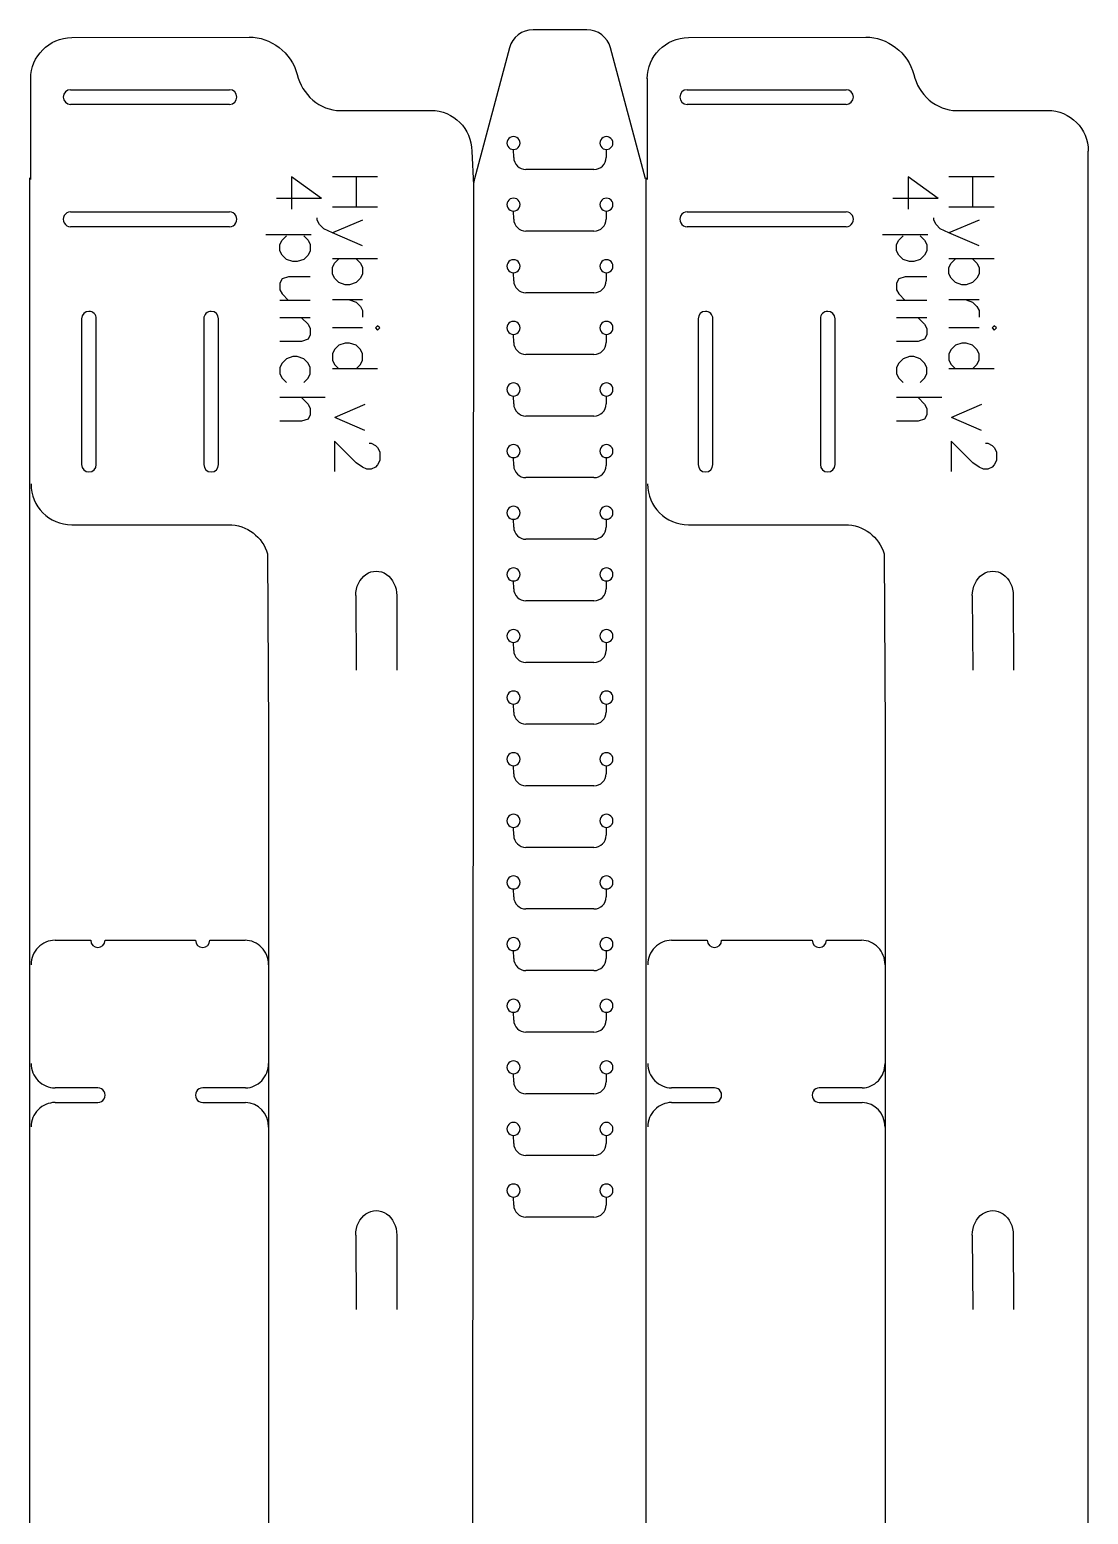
# Model space of a CAD drawing. Extents: x 9 to 642, y 361 to 1089.
# Drawn here: x 511.7 to 641.6, y 907.3 to 1089.4 of the extents above; entities that cross this region are included whole.
import ezdxf

# ---------------------------------------------------------------- set-up
doc = ezdxf.new("R2010")
doc.units = 0
doc.layers.add('Layer_1', color=7, linetype='CONTINUOUS')

msp = doc.modelspace()

# ---------------------------------------------------------------- linework, layer by layer
at = {"layer": 'Layer_1', "color": 7}
for p, q in [((580.031675, 1089.389811), (573.435639, 1089.389811)), ((516.84256, 1088.442497), (538.599274, 1088.486498)), ((570.537843, 1087.166253), (566.235876, 1071.111045)), ((587.231411, 1071.111045), (582.929444, 1087.166253)), ((592.499662, 1088.442497), (614.256376, 1088.486498)), ((511.777959, 1083.41298), (511.777959, 1071.024976)), ((587.43506, 1083.41298), (587.43506, 1071.024976)), ((549.771861, 1079.482224), (560.961328, 1079.479578)), ((625.428963, 1079.482224), (636.61843, 1079.479578)), ((565.91028, 1074.486203), (566.133615, 1070.334599)), ((641.567937, 1065.978737), (641.567937, 1074.485435)), ((511.669771, 731.620413), (511.67665, 1071.235611)), ((587.326846, 731.620413), (587.333725, 1071.235611)), ((566.133615, 1070.334599), (565.869323, 751.059959)), ((641.567937, 878.030644), (641.567937, 1065.978737)), ((516.834464, 1028.676509), (536.068005, 1028.676509)), ((592.491565, 1028.676509), (611.725107, 1028.676509)), ((540.85527, 1025.162816), (540.966501, 1003.283468)), ((616.512372, 1025.162816), (616.623603, 1003.283468)), ((540.966501, 1003.283468), (540.966501, 753.097225)), ((616.623603, 1003.283468), (616.623603, 753.097225)), ((514.777487, 977.722336), (519.16121, 977.722336)), ((520.914683, 977.722336), (532.020119, 977.722336)), ((533.772639, 977.723289), (538.090745, 977.723289)), ((590.434589, 977.722336), (594.818311, 977.722336)), ((596.571784, 977.722336), (607.67722, 977.722336)), ((609.429741, 977.723289), (613.747846, 977.723289)), ((520.03796, 959.619624), (514.777487, 959.619624)), ((538.157314, 959.619624), (532.896842, 959.619624)), ((595.695061, 959.619624), (590.434589, 959.619624)), ((613.814416, 959.619624), (608.553943, 959.619624)), ((514.777487, 957.819346), (520.03796, 957.819346)), ((532.896842, 957.819346), (538.157314, 957.819346)), ((590.434589, 957.819346), (595.695061, 957.819346)), ((608.553943, 957.819346), (613.814416, 957.819346))]:
    msp.add_line(p, q, dxfattribs=at)
at = {"layer": 'Layer_1', "color": 1}
for p, q in [((516.688546, 1082.033151), (536.18855, 1082.033151)), ((592.345648, 1082.033151), (611.845651, 1082.033151)), ((536.18855, 1080.233138), (516.688546, 1080.233138)), ((611.845651, 1080.233138), (592.345648, 1080.233138)), ((571.033645, 1074.6898), (571.033645, 1074.6898)), ((571.061718, 1073.717509), (571.046372, 1074.689905)), ((582.420968, 1074.689905), (582.405622, 1073.717509)), ((582.433642, 1074.6898), (582.433642, 1074.6898)), ((580.905752, 1072.241266), (572.561535, 1072.241266)), ((516.688546, 1067.033155), (536.18855, 1067.033155)), ((571.033645, 1067.132823), (571.033645, 1067.132823)), ((571.061718, 1066.160533), (571.046372, 1067.132929)), ((582.420968, 1067.132929), (582.405622, 1066.160533)), ((582.433642, 1067.132823), (582.433642, 1067.132823)), ((592.345648, 1067.033155), (611.845651, 1067.033155)), ((536.18855, 1065.233141), (516.688546, 1065.233141)), ((611.845651, 1065.233141), (592.345648, 1065.233141)), ((580.905752, 1064.68429), (572.561535, 1064.68429)), ((571.033645, 1059.575847), (571.033645, 1059.575847)), ((571.061718, 1058.603556), (571.046372, 1059.575953)), ((582.420968, 1059.575953), (582.405622, 1058.603556)), ((582.433642, 1059.575847), (582.433642, 1059.575847)), ((580.905752, 1057.127314), (572.561535, 1057.127314)), ((518.938536, 1054.846261), (518.938536, 1054.846261)), ((533.938559, 1054.846261), (533.938559, 1054.846261)), ((594.595638, 1054.846261), (594.595638, 1054.846261)), ((609.595661, 1054.846261), (609.595661, 1054.846261)), ((518.038556, 1053.946255), (518.038556, 1036.04624)), ((519.838543, 1036.04624), (519.838543, 1053.946255)), ((533.038553, 1053.946255), (533.038553, 1036.04624)), ((534.83854, 1036.04624), (534.83854, 1053.946255)), ((593.695658, 1053.946255), (593.695658, 1036.04624)), ((595.495645, 1036.04624), (595.495645, 1053.946255)), ((608.695654, 1053.946255), (608.695654, 1036.04624)), ((610.495641, 1036.04624), (610.495641, 1053.946255)), ((571.033645, 1052.018871), (571.033645, 1052.018871)), ((571.061718, 1051.04658), (571.046372, 1052.01895)), ((582.420968, 1052.01895), (582.405622, 1051.04658)), ((582.433642, 1052.018871), (582.433642, 1052.018871)), ((580.905752, 1049.570337), (572.561535, 1049.570337)), ((571.033645, 1044.461895), (571.033645, 1044.461895)), ((571.061718, 1043.489577), (571.046372, 1044.461974)), ((582.420968, 1044.461974), (582.405622, 1043.489577)), ((582.433642, 1044.461895), (582.433642, 1044.461895)), ((580.905752, 1042.013361), (572.561535, 1042.013361)), ((571.033645, 1036.904892), (571.033645, 1036.904892)), ((571.061718, 1035.932601), (571.046372, 1036.904998)), ((582.420968, 1036.904998), (582.405622, 1035.932601)), ((582.433642, 1036.904892), (582.433642, 1036.904892)), ((518.938536, 1035.146259), (518.938536, 1035.146259)), ((533.938559, 1035.146259), (533.938559, 1035.146259)), ((580.905752, 1034.456385), (572.561535, 1034.456385)), ((594.595638, 1035.146259), (594.595638, 1035.146259)), ((609.595661, 1035.146259), (609.595661, 1035.146259)), ((571.033645, 1029.347916), (571.033645, 1029.347916)), ((571.061718, 1028.375625), (571.046372, 1029.348021)), ((582.420968, 1029.348021), (582.405622, 1028.375625)), ((582.433642, 1029.347916), (582.433642, 1029.347916)), ((580.905752, 1026.899382), (572.561535, 1026.899382)), ((571.033645, 1021.790939), (571.033645, 1021.790939)), ((571.061718, 1020.818649), (571.046372, 1021.791045)), ((582.420968, 1021.791045), (582.405622, 1020.818649)), ((582.433642, 1021.790939), (582.433642, 1021.790939)), ((551.67702, 1019.983676), (551.723772, 1010.858965)), ((556.706723, 1019.98328), (556.73027, 1010.857959)), ((627.334121, 1019.983676), (627.380873, 1010.858965)), ((632.363824, 1019.98328), (632.387372, 1010.857959)), ((580.905752, 1019.342406), (572.561535, 1019.342406)), ((571.033645, 1014.233963), (571.033645, 1014.233963)), ((571.061718, 1013.261672), (571.046372, 1014.234069)), ((582.420968, 1014.234069), (582.405622, 1013.261672)), ((582.433642, 1014.233963), (582.433642, 1014.233963)), ((580.905752, 1011.78543), (572.561535, 1011.78543)), ((571.033645, 1006.676987), (571.033645, 1006.676987)), ((571.061718, 1005.704696), (571.046372, 1006.677066)), ((582.420968, 1006.677066), (582.405622, 1005.704696)), ((582.433642, 1006.676987), (582.433642, 1006.676987)), ((580.905752, 1004.228453), (572.561535, 1004.228453)), ((571.033645, 999.119984), (571.033645, 999.119984)), ((571.061718, 998.147693), (571.046372, 999.12009)), ((582.420968, 999.12009), (582.405622, 998.147693)), ((582.433642, 999.119984), (582.433642, 999.119984)), ((580.905752, 996.671477), (572.561535, 996.671477)), ((571.033645, 991.563008), (571.033645, 991.563008)), ((571.061718, 990.590717), (571.046372, 991.563114)), ((582.420968, 991.563114), (582.405622, 990.590717)), ((582.433642, 991.563008), (582.433642, 991.563008)), ((580.905752, 989.114474), (572.561535, 989.114474)), ((571.033645, 984.006032), (571.033645, 984.006032)), ((571.061718, 983.033741), (571.046372, 984.006138)), ((582.420968, 984.006138), (582.405622, 983.033741)), ((582.433642, 984.006032), (582.433642, 984.006032)), ((580.905752, 981.557498), (572.561535, 981.557498)), ((571.033645, 976.449055), (571.033645, 976.449055)), ((571.061718, 975.476765), (571.046372, 976.449161)), ((582.420968, 976.449161), (582.405622, 975.476765)), ((582.433642, 976.449055), (582.433642, 976.449055)), ((580.905752, 974.000522), (572.561535, 974.000522)), ((571.033645, 968.892079), (571.033645, 968.892079)), ((571.061718, 967.919788), (571.046372, 968.892185)), ((582.420968, 968.892185), (582.405622, 967.919788)), ((582.433642, 968.892079), (582.433642, 968.892079)), ((580.905752, 966.443546), (572.561535, 966.443546)), ((571.033645, 961.335103), (571.033645, 961.335103)), ((571.061718, 960.362786), (571.046372, 961.335182)), ((582.420968, 961.335182), (582.405622, 960.362786)), ((582.433642, 961.335103), (582.433642, 961.335103)), ((580.905752, 958.886569), (572.561535, 958.886569)), ((571.033645, 953.7781), (571.033645, 953.7781)), ((571.061718, 952.805809), (571.046372, 953.778206)), ((582.420968, 953.778206), (582.405622, 952.805809)), ((582.433642, 953.7781), (582.433642, 953.7781)), ((580.905752, 951.329593), (572.561535, 951.329593)), ((571.033645, 946.221124), (571.033645, 946.221124)), ((571.061718, 945.248833), (571.046372, 946.22123)), ((582.420968, 946.22123), (582.405622, 945.248833)), ((582.433642, 946.221124), (582.433642, 946.221124)), ((580.905752, 943.77259), (572.561535, 943.77259)), ((551.67702, 941.571178), (551.723772, 932.446466)), ((556.706723, 941.570781), (556.73027, 932.44546)), ((627.334121, 941.571178), (627.380873, 932.446466)), ((632.363824, 941.570781), (632.387372, 932.44546))]:
    msp.add_line(p, q, dxfattribs=at)
at = {"layer": 'Layer_1', "color": 5}
for p, q in [((547.496021, 1068.705507), (543.791854, 1071.35134)), ((543.791854, 1071.35134), (543.791854, 1067.38259)), ((554.365107, 1071.336576), (548.808857, 1071.336576)), ((551.719274, 1071.336576), (551.719274, 1067.63241)), ((623.153122, 1068.705507), (619.448956, 1071.35134)), ((619.448956, 1071.35134), (619.448956, 1067.38259)), ((630.022209, 1071.336576), (624.465959, 1071.336576)), ((627.376375, 1071.336576), (627.376375, 1067.63241)), ((547.496021, 1068.705507), (541.939771, 1068.705507)), ((554.365107, 1067.63241), (548.808857, 1067.63241)), ((623.153122, 1068.705507), (617.596873, 1068.705507)), ((630.022209, 1067.63241), (624.465959, 1067.63241)), ((546.956774, 1066.04491), (546.956774, 1066.309493)), ((547.221357, 1065.515743), (546.956774, 1066.04491)), ((547.750524, 1064.986576), (547.221357, 1065.515743)), ((552.513024, 1066.04491), (548.808857, 1064.45741)), ((622.613875, 1066.04491), (622.613875, 1066.309493)), ((622.878459, 1065.515743), (622.613875, 1066.04491)), ((623.407625, 1064.986576), (622.878459, 1065.515743)), ((628.170125, 1066.04491), (624.465959, 1064.45741)), ((546.200118, 1064.231403), (540.643868, 1064.231403)), ((542.384721, 1063.061838), (542.649304, 1063.591005)), ((542.649304, 1063.591005), (543.178471, 1064.120172)), ((545.295111, 1064.120172), (545.824278, 1063.591005)), ((545.824278, 1063.591005), (546.088861, 1063.061838)), ((548.808857, 1064.45741), (547.750524, 1064.986576)), ((552.513024, 1062.86991), (548.808857, 1064.45741)), ((621.85722, 1064.231403), (616.30097, 1064.231403)), ((618.041822, 1063.061838), (618.306406, 1063.591005)), ((618.306406, 1063.591005), (618.835572, 1064.120172)), ((620.952212, 1064.120172), (621.481379, 1063.591005)), ((621.481379, 1063.591005), (621.745963, 1063.061838)), ((624.465959, 1064.45741), (623.407625, 1064.986576)), ((628.170125, 1062.86991), (624.465959, 1064.45741)), ((542.384721, 1062.268088), (542.384721, 1063.061838)), ((542.649304, 1061.738922), (542.384721, 1062.268088)), ((543.178471, 1061.209755), (542.649304, 1061.738922)), ((545.824278, 1061.738922), (545.295111, 1061.209755)), ((546.088861, 1062.268088), (545.824278, 1061.738922)), ((546.088861, 1063.061838), (546.088861, 1062.268088)), ((618.041822, 1062.268088), (618.041822, 1063.061838)), ((618.306406, 1061.738922), (618.041822, 1062.268088)), ((618.835572, 1061.209755), (618.306406, 1061.738922)), ((621.481379, 1061.738922), (620.952212, 1061.209755)), ((621.745963, 1062.268088), (621.481379, 1061.738922)), ((621.745963, 1063.061838), (621.745963, 1062.268088)), ((543.972194, 1060.945172), (543.178471, 1061.209755)), ((544.501361, 1060.945172), (543.972194, 1060.945172)), ((545.295111, 1061.209755), (544.501361, 1060.945172)), ((554.365107, 1061.28241), (548.808857, 1061.28241)), ((548.808857, 1060.224076), (549.07344, 1060.753243)), ((548.808857, 1059.430326), (548.808857, 1060.224076)), ((549.07344, 1060.753243), (549.602607, 1061.28241)), ((551.719274, 1061.28241), (552.24844, 1060.753243)), ((552.24844, 1060.753243), (552.513024, 1060.224076)), ((552.513024, 1060.224076), (552.513024, 1059.430326)), ((619.629296, 1060.945172), (618.835572, 1061.209755)), ((620.158463, 1060.945172), (619.629296, 1060.945172)), ((620.952212, 1061.209755), (620.158463, 1060.945172)), ((630.022209, 1061.28241), (624.465959, 1061.28241)), ((624.465959, 1060.224076), (624.730542, 1060.753243)), ((624.465959, 1059.430326), (624.465959, 1060.224076)), ((624.730542, 1060.753243), (625.259709, 1061.28241)), ((627.376375, 1061.28241), (627.905542, 1060.753243)), ((627.905542, 1060.753243), (628.170125, 1060.224076)), ((628.170125, 1060.224076), (628.170125, 1059.430326)), ((542.649304, 1058.828505), (542.384721, 1058.299338)), ((542.384721, 1058.299338), (542.384721, 1057.505562)), ((543.443054, 1059.093088), (542.649304, 1058.828505)), ((546.088861, 1059.093088), (543.443054, 1059.093088)), ((549.07344, 1058.90116), (548.808857, 1059.430326)), ((549.602607, 1058.371993), (549.07344, 1058.90116)), ((550.396357, 1058.10741), (549.602607, 1058.371993)), ((550.925524, 1058.10741), (550.396357, 1058.10741)), ((551.719274, 1058.371993), (550.925524, 1058.10741)), ((552.24844, 1058.90116), (551.719274, 1058.371993)), ((552.513024, 1059.430326), (552.24844, 1058.90116)), ((618.306406, 1058.828505), (618.041822, 1058.299338)), ((618.041822, 1058.299338), (618.041822, 1057.505562)), ((619.100156, 1059.093088), (618.306406, 1058.828505)), ((621.745963, 1059.093088), (619.100156, 1059.093088)), ((624.730542, 1058.90116), (624.465959, 1059.430326)), ((625.259709, 1058.371993), (624.730542, 1058.90116)), ((626.053459, 1058.10741), (625.259709, 1058.371993)), ((626.582625, 1058.10741), (626.053459, 1058.10741)), ((627.376375, 1058.371993), (626.582625, 1058.10741)), ((627.905542, 1058.90116), (627.376375, 1058.371993)), ((628.170125, 1059.430326), (627.905542, 1058.90116)), ((542.384721, 1057.505562), (542.649304, 1056.976395)), ((546.088861, 1056.182645), (542.384721, 1056.182645)), ((542.649304, 1056.976395), (543.443054, 1056.182645)), ((552.513024, 1056.255326), (548.808857, 1056.255326)), ((550.925524, 1056.255326), (551.719274, 1055.990743)), ((618.041822, 1057.505562), (618.306406, 1056.976395)), ((621.745963, 1056.182645), (618.041822, 1056.182645)), ((618.306406, 1056.976395), (619.100156, 1056.182645)), ((628.170125, 1056.255326), (624.465959, 1056.255326)), ((626.582625, 1056.255326), (627.376375, 1055.990743)), ((551.719274, 1055.990743), (552.24844, 1055.461576)), ((552.24844, 1055.461576), (552.513024, 1054.93241)), ((552.513024, 1054.93241), (552.513024, 1054.13866)), ((627.376375, 1055.990743), (627.905542, 1055.461576)), ((627.905542, 1055.461576), (628.170125, 1054.93241)), ((628.170125, 1054.93241), (628.170125, 1054.13866)), ((546.088861, 1054.065979), (542.384721, 1054.065979)), ((545.030528, 1054.065979), (545.824278, 1053.272229)), ((545.824278, 1053.272229), (546.088861, 1052.743062)), ((546.088861, 1052.743062), (546.088861, 1051.949312)), ((552.513024, 1052.815743), (548.808857, 1052.815743)), ((554.365107, 1053.080326), (554.100524, 1052.815743)), ((554.100524, 1052.815743), (554.365107, 1052.55116)), ((554.62969, 1052.815743), (554.365107, 1053.080326)), ((554.365107, 1052.55116), (554.62969, 1052.815743)), ((621.745963, 1054.065979), (618.041822, 1054.065979)), ((620.687629, 1054.065979), (621.481379, 1053.272229)), ((621.481379, 1053.272229), (621.745963, 1052.743062)), ((621.745963, 1052.743062), (621.745963, 1051.949312)), ((628.170125, 1052.815743), (624.465959, 1052.815743)), ((630.022209, 1053.080326), (629.757625, 1052.815743)), ((629.757625, 1052.815743), (630.022209, 1052.55116)), ((630.286792, 1052.815743), (630.022209, 1053.080326)), ((630.022209, 1052.55116), (630.286792, 1052.815743)), ((545.030528, 1051.155562), (542.384721, 1051.155562)), ((545.824278, 1051.420145), (545.030528, 1051.155562)), ((546.088861, 1051.949312), (545.824278, 1051.420145)), ((549.602607, 1050.699076), (549.07344, 1050.16991)), ((550.396357, 1050.96366), (549.602607, 1050.699076)), ((550.925524, 1050.96366), (550.396357, 1050.96366)), ((551.719274, 1050.699076), (550.925524, 1050.96366)), ((552.24844, 1050.16991), (551.719274, 1050.699076)), ((620.687629, 1051.155562), (618.041822, 1051.155562)), ((621.481379, 1051.420145), (620.687629, 1051.155562)), ((621.745963, 1051.949312), (621.481379, 1051.420145)), ((625.259709, 1050.699076), (624.730542, 1050.16991)), ((626.053459, 1050.96366), (625.259709, 1050.699076)), ((626.582625, 1050.96366), (626.053459, 1050.96366)), ((627.376375, 1050.699076), (626.582625, 1050.96366)), ((627.905542, 1050.16991), (627.376375, 1050.699076)), ((543.178471, 1049.038895), (542.649304, 1048.509729)), ((543.972194, 1049.303479), (543.178471, 1049.038895)), ((544.501361, 1049.303479), (543.972194, 1049.303479)), ((545.295111, 1049.038895), (544.501361, 1049.303479)), ((545.824278, 1048.509729), (545.295111, 1049.038895)), ((549.07344, 1050.16991), (548.808857, 1049.640743)), ((548.808857, 1049.640743), (548.808857, 1048.846993)), ((548.808857, 1048.846993), (549.07344, 1048.317826)), ((552.513024, 1049.640743), (552.24844, 1050.16991)), ((552.24844, 1048.317826), (552.513024, 1048.846993)), ((552.513024, 1048.846993), (552.513024, 1049.640743)), ((618.835572, 1049.038895), (618.306406, 1048.509729)), ((619.629296, 1049.303479), (618.835572, 1049.038895)), ((620.158463, 1049.303479), (619.629296, 1049.303479)), ((620.952212, 1049.038895), (620.158463, 1049.303479)), ((621.481379, 1048.509729), (620.952212, 1049.038895)), ((624.730542, 1050.16991), (624.465959, 1049.640743)), ((624.465959, 1049.640743), (624.465959, 1048.846993)), ((624.465959, 1048.846993), (624.730542, 1048.317826)), ((628.170125, 1049.640743), (627.905542, 1050.16991)), ((627.905542, 1048.317826), (628.170125, 1048.846993)), ((628.170125, 1048.846993), (628.170125, 1049.640743)), ((542.649304, 1048.509729), (542.384721, 1047.980562)), ((542.384721, 1047.980562), (542.384721, 1047.186812)), ((542.384721, 1047.186812), (542.649304, 1046.657645)), ((546.088861, 1047.980562), (545.824278, 1048.509729)), ((545.824278, 1046.657645), (546.088861, 1047.186812)), ((546.088861, 1047.186812), (546.088861, 1047.980562)), ((554.365107, 1047.78866), (548.808857, 1047.78866)), ((549.07344, 1048.317826), (549.602607, 1047.78866)), ((551.719274, 1047.78866), (552.24844, 1048.317826)), ((618.306406, 1048.509729), (618.041822, 1047.980562)), ((618.041822, 1047.980562), (618.041822, 1047.186812)), ((618.041822, 1047.186812), (618.306406, 1046.657645)), ((621.745963, 1047.980562), (621.481379, 1048.509729)), ((621.481379, 1046.657645), (621.745963, 1047.186812)), ((621.745963, 1047.186812), (621.745963, 1047.980562)), ((630.022209, 1047.78866), (624.465959, 1047.78866)), ((624.730542, 1048.317826), (625.259709, 1047.78866)), ((627.376375, 1047.78866), (627.905542, 1048.317826)), ((542.649304, 1046.657645), (543.178471, 1046.128479)), ((545.295111, 1046.128479), (545.824278, 1046.657645)), ((618.306406, 1046.657645), (618.835572, 1046.128479)), ((620.952212, 1046.128479), (621.481379, 1046.657645)), ((547.940944, 1044.276395), (542.384721, 1044.276395)), ((545.030528, 1044.276395), (545.824278, 1043.482645)), ((545.824278, 1043.482645), (546.088861, 1042.953479)), ((552.808458, 1043.412451), (549.104291, 1041.824951)), ((623.598046, 1044.276395), (618.041822, 1044.276395)), ((620.687629, 1044.276395), (621.481379, 1043.482645)), ((621.481379, 1043.482645), (621.745963, 1042.953479)), ((628.465559, 1043.412451), (624.761392, 1041.824951)), ((545.824278, 1041.630562), (545.030528, 1041.365979)), ((546.088861, 1042.159729), (545.824278, 1041.630562)), ((546.088861, 1042.953479), (546.088861, 1042.159729)), ((552.808458, 1040.237451), (549.104291, 1041.824951)), ((621.481379, 1041.630562), (620.687629, 1041.365979)), ((621.745963, 1042.159729), (621.481379, 1041.630562)), ((621.745963, 1042.953479), (621.745963, 1042.159729)), ((628.465559, 1040.237451), (624.761392, 1041.824951)), ((545.030528, 1041.365979), (542.384721, 1041.365979)), ((620.687629, 1041.365979), (618.041822, 1041.365979)), ((551.721338, 1036.280846), (549.075504, 1038.926679)), ((549.075504, 1038.926679), (549.075504, 1035.222512)), ((553.308837, 1038.662096), (553.573421, 1038.662096)), ((553.573421, 1038.662096), (554.102588, 1038.397512)), ((554.102588, 1038.397512), (554.367171, 1038.132929)), ((554.367171, 1038.132929), (554.631754, 1037.603762)), ((627.378439, 1036.280846), (624.732606, 1038.926679)), ((624.732606, 1038.926679), (624.732606, 1035.222512)), ((628.965939, 1038.662096), (629.230522, 1038.662096)), ((629.230522, 1038.662096), (629.759689, 1038.397512)), ((629.759689, 1038.397512), (630.024272, 1038.132929)), ((630.024272, 1038.132929), (630.288856, 1037.603762)), ((552.515088, 1035.751679), (551.721338, 1036.280846)), ((554.367171, 1036.016262), (554.102588, 1035.751679)), ((554.631754, 1036.545429), (554.367171, 1036.016262)), ((554.631754, 1037.603762), (554.631754, 1036.545429)), ((628.172189, 1035.751679), (627.378439, 1036.280846)), ((630.024272, 1036.016262), (629.759689, 1035.751679)), ((630.288856, 1036.545429), (630.024272, 1036.016262)), ((630.288856, 1037.603762), (630.288856, 1036.545429)), ((553.044254, 1035.487096), (552.515088, 1035.751679)), ((553.573421, 1035.487096), (553.044254, 1035.487096)), ((554.102588, 1035.751679), (553.573421, 1035.487096)), ((628.701356, 1035.487096), (628.172189, 1035.751679)), ((629.230522, 1035.487096), (628.701356, 1035.487096)), ((629.759689, 1035.751679), (629.230522, 1035.487096))]:
    msp.add_line(p, q, dxfattribs=at)
at = {"layer": 'Layer_1', "color": 7}
for points in [[(573.435612, 1089.389811), (572.077794, 1089.389806), (570.889265, 1088.477807), (570.537843, 1087.166253)], [(582.929444, 1087.166253), (582.578022, 1088.477807), (581.389493, 1089.389806), (580.031675, 1089.389811)], [(511.799681, 1083.380542), (511.799681, 1086.150544), (514.029907, 1088.380744), (516.84256, 1088.442497)], [(538.599274, 1088.486498), (541.21595, 1088.510045), (543.807624, 1086.58589), (544.487126, 1083.913069)], [(587.456783, 1083.380542), (587.456783, 1086.150544), (589.687009, 1088.380744), (592.499662, 1088.442497)], [(614.256376, 1088.486498), (616.873052, 1088.510045), (619.464725, 1086.58589), (620.144228, 1083.913069)], [(544.487126, 1083.913069), (545.045741, 1081.460381), (547.265543, 1079.450897), (549.771861, 1079.482224)], [(620.144228, 1083.913069), (620.702843, 1081.460381), (622.922644, 1079.450897), (625.428963, 1079.482224)], [(560.910555, 1079.485902), (563.680584, 1079.485902), (565.91028, 1077.256231), (565.91028, 1074.486203)], [(636.567656, 1079.485902), (639.337685, 1079.485902), (641.567382, 1077.256231), (641.567382, 1074.486203)], [(566.235876, 1071.111045), (566.168018, 1070.857809), (566.133646, 1070.59677), (566.133641, 1070.334599)], [(511.834209, 1033.676896), (511.834209, 1030.906867), (514.064462, 1028.676509), (516.834464, 1028.676509)], [(587.491311, 1033.676896), (587.491311, 1030.906867), (589.721563, 1028.676509), (592.491565, 1028.676509)], [(536.068005, 1028.681483), (538.344507, 1028.681483), (540.253105, 1027.174099), (540.862044, 1025.099792)], [(611.725107, 1028.681483), (614.001608, 1028.681483), (615.910207, 1027.174099), (616.519145, 1025.099792)], [(514.777487, 977.722336), (514.002397, 977.722338), (513.259052, 977.40622), (512.71098, 976.843525)], [(519.16121, 977.722336), (519.163205, 977.226661), (519.555148, 976.82592), (520.037946, 976.82592)], [(520.037946, 976.82592), (520.520744, 976.82592), (520.912688, 977.226661), (520.914683, 977.722336)], [(532.020119, 977.722336), (532.021994, 977.226574), (532.413973, 976.825697), (532.896855, 976.825697)], [(532.896855, 976.825697), (533.379738, 976.825697), (533.771716, 977.226574), (533.773592, 977.722336)], [(540.12633, 976.84392), (539.58646, 977.406972), (538.854238, 977.723291), (538.090745, 977.723289)], [(590.434589, 977.722336), (589.659498, 977.722338), (588.916153, 977.40622), (588.368081, 976.843525)], [(594.818311, 977.722336), (594.820307, 977.226661), (595.21225, 976.82592), (595.695048, 976.82592)], [(595.695048, 976.82592), (596.177846, 976.82592), (596.569789, 977.226661), (596.571784, 977.722336)], [(607.67722, 977.722336), (607.679096, 977.226574), (608.071074, 976.825697), (608.553957, 976.825697)], [(608.553957, 976.825697), (609.036839, 976.825697), (609.428817, 977.226574), (609.430693, 977.722336)], [(615.783432, 976.84392), (615.243562, 977.406972), (614.511339, 977.723291), (613.747846, 977.723289)], [(512.71098, 976.843525), (512.162908, 976.280831), (511.855005, 975.517653), (511.855006, 974.721882)], [(540.969491, 974.720929), (540.969495, 975.517204), (540.666201, 976.280867), (540.12633, 976.84392)], [(588.368081, 976.843525), (587.82001, 976.280831), (587.512106, 975.517653), (587.512107, 974.721882)], [(616.626593, 974.720929), (616.626596, 975.517204), (616.323302, 976.280867), (615.783432, 976.84392)], [(511.855006, 962.620078), (511.855005, 961.824308), (512.162908, 961.061129), (512.71098, 960.498435)], [(540.146116, 960.499508), (540.674216, 961.06255), (540.970898, 961.826199), (540.970893, 962.62246)], [(587.512107, 962.620078), (587.512106, 961.824308), (587.82001, 961.061129), (588.368081, 960.498435)], [(615.803217, 960.499508), (616.331318, 961.06255), (616.627999, 961.826199), (616.627995, 962.62246)], [(512.71098, 960.498435), (513.259052, 959.93574), (514.002397, 959.619622), (514.777487, 959.619624)], [(520.797244, 959.169555), (520.640628, 959.448058), (520.351191, 959.619624), (520.03796, 959.619624)], [(532.896842, 959.619624), (532.583611, 959.619624), (532.294173, 959.448058), (532.137557, 959.169555)], [(538.154906, 959.620153), (538.901755, 959.620152), (539.618015, 959.936465), (540.146116, 960.499508)], [(588.368081, 960.498435), (588.916153, 959.93574), (589.659498, 959.619622), (590.434589, 959.619624)], [(596.454345, 959.169555), (596.29773, 959.448058), (596.008292, 959.619624), (595.695061, 959.619624)], [(608.553943, 959.619624), (608.240712, 959.619624), (607.951275, 959.448058), (607.794659, 959.169555)], [(613.812008, 959.620153), (614.558857, 959.620152), (615.275117, 959.936465), (615.803217, 960.499508)], [(514.777487, 957.819346), (514.002397, 957.819348), (513.259052, 957.50323), (512.71098, 956.940535)], [(520.03796, 957.819346), (520.351191, 957.819346), (520.640628, 957.990912), (520.797244, 958.269416)], [(520.797244, 958.269416), (520.95386, 958.54792), (520.95386, 958.891051), (520.797244, 959.169555)], [(532.137557, 959.169555), (531.980942, 958.891051), (531.980942, 958.54792), (532.137557, 958.269416)], [(532.137557, 958.269416), (532.294173, 957.990912), (532.583611, 957.819346), (532.896842, 957.819346)], [(540.970893, 954.81651), (540.970889, 956.474627), (539.71013, 957.818793), (538.154906, 957.81879)], [(590.434589, 957.819346), (589.659498, 957.819348), (588.916153, 957.50323), (588.368081, 956.940535)], [(595.695061, 957.819346), (596.008292, 957.819346), (596.29773, 957.990912), (596.454345, 958.269416)], [(596.454345, 958.269416), (596.610961, 958.54792), (596.610961, 958.891051), (596.454345, 959.169555)], [(607.794659, 959.169555), (607.638043, 958.891051), (607.638043, 958.54792), (607.794659, 958.269416)], [(607.794659, 958.269416), (607.951275, 957.990912), (608.240712, 957.819346), (608.553943, 957.819346)], [(616.627995, 954.81651), (616.627991, 956.474627), (615.367231, 957.818793), (613.812008, 957.81879)], [(512.71098, 956.940535), (512.162908, 956.377841), (511.855005, 955.614662), (511.855006, 954.818892)], [(588.368081, 956.940535), (587.82001, 956.377841), (587.512106, 955.614662), (587.512107, 954.818892)]]:
    msp.add_open_spline(points, degree=3, dxfattribs=at)
at = {"layer": 'Layer_1', "color": 1}
for points in [[(516.688546, 1082.033151), (516.191486, 1082.033151), (515.78854, 1081.630204), (515.78854, 1081.133145)], [(537.088556, 1081.133145), (537.088556, 1081.630204), (536.685609, 1082.033151), (536.18855, 1082.033151)], [(592.345648, 1082.033151), (591.848588, 1082.033151), (591.445641, 1081.630204), (591.445641, 1081.133145)], [(612.745657, 1081.133145), (612.745657, 1081.630204), (612.342711, 1082.033151), (611.845651, 1082.033151)], [(515.78854, 1081.133145), (515.78854, 1080.636085), (516.191486, 1080.233138), (516.688546, 1080.233138)], [(536.18855, 1080.233138), (536.685609, 1080.233138), (537.088556, 1080.636085), (537.088556, 1081.133145)], [(591.445641, 1081.133145), (591.445641, 1080.636085), (591.848588, 1080.233138), (592.345648, 1080.233138)], [(611.845651, 1080.233138), (612.342711, 1080.233138), (612.745657, 1080.636085), (612.745657, 1081.133145)], [(571.033645, 1076.289814), (570.74783, 1076.289814), (570.483726, 1076.137334), (570.340819, 1075.889811)], [(571.726472, 1075.889811), (571.583565, 1076.137334), (571.319461, 1076.289814), (571.033645, 1076.289814)], [(582.433642, 1076.289814), (582.147827, 1076.289814), (581.883722, 1076.137334), (581.740815, 1075.889811)], [(583.126468, 1075.889811), (582.983561, 1076.137334), (582.719457, 1076.289814), (582.433642, 1076.289814)], [(570.340819, 1075.889811), (570.197911, 1075.642288), (570.197911, 1075.337326), (570.340819, 1075.089803)], [(570.340819, 1075.089803), (570.483726, 1074.84228), (570.74783, 1074.6898), (571.033645, 1074.6898)], [(571.033645, 1074.6898), (571.319461, 1074.6898), (571.583565, 1074.84228), (571.726472, 1075.089803)], [(571.726472, 1075.089803), (571.86938, 1075.337326), (571.86938, 1075.642288), (571.726472, 1075.889811)], [(581.740815, 1075.889811), (581.597907, 1075.642288), (581.597907, 1075.337326), (581.740815, 1075.089803)], [(581.740815, 1075.089803), (581.883722, 1074.84228), (582.147827, 1074.6898), (582.433642, 1074.6898)], [(582.433642, 1074.6898), (582.719457, 1074.6898), (582.983561, 1074.84228), (583.126468, 1075.089803)], [(583.126468, 1075.089803), (583.269376, 1075.337326), (583.269376, 1075.642288), (583.126468, 1075.889811)], [(571.061718, 1073.717509), (571.074692, 1072.898445), (571.742369, 1072.241263), (572.561535, 1072.241266)], [(580.905752, 1072.241266), (581.724918, 1072.241263), (582.392595, 1072.898445), (582.405569, 1073.717509)], [(516.688546, 1067.033155), (516.367005, 1067.033155), (516.069888, 1066.861615), (515.909118, 1066.583151)], [(536.967978, 1066.583151), (536.807208, 1066.861615), (536.510091, 1067.033155), (536.18855, 1067.033155)], [(570.338283, 1068.333698), (570.194697, 1068.08573), (570.194697, 1067.779905), (570.338283, 1067.531937)], [(571.033645, 1068.732812), (570.747108, 1068.733905), (570.481868, 1068.581666), (570.338283, 1068.333698)], [(570.338283, 1067.531937), (570.481868, 1067.283969), (570.747108, 1067.13173), (571.033645, 1067.132823)], [(571.729008, 1068.333698), (571.585423, 1068.581666), (571.320183, 1068.733905), (571.033645, 1068.732812)], [(571.033645, 1067.132823), (571.320183, 1067.13173), (571.585423, 1067.283969), (571.729008, 1067.531937)], [(571.729008, 1067.531937), (571.872593, 1067.779905), (571.872593, 1068.08573), (571.729008, 1068.333698)], [(581.738279, 1068.333698), (581.594694, 1068.08573), (581.594694, 1067.779905), (581.738279, 1067.531937)], [(582.433642, 1068.732812), (582.147104, 1068.733905), (581.881864, 1068.581666), (581.738279, 1068.333698)], [(581.738279, 1067.531937), (581.881864, 1067.283969), (582.147104, 1067.13173), (582.433642, 1067.132823)], [(583.129005, 1068.333698), (582.985419, 1068.581666), (582.720179, 1068.733905), (582.433642, 1068.732812)], [(582.433642, 1067.132823), (582.720179, 1067.13173), (582.985419, 1067.283969), (583.129005, 1067.531937)], [(583.129005, 1067.531937), (583.27259, 1067.779905), (583.27259, 1068.08573), (583.129005, 1068.333698)], [(592.345648, 1067.033155), (592.024106, 1067.033155), (591.72699, 1066.861615), (591.566219, 1066.583151)], [(612.62508, 1066.583151), (612.464309, 1066.861615), (612.167192, 1067.033155), (611.845651, 1067.033155)], [(515.909118, 1066.583151), (515.748347, 1066.304688), (515.748347, 1065.961608), (515.909118, 1065.683145)], [(515.909118, 1065.683145), (516.069888, 1065.404682), (516.367005, 1065.233141), (516.688546, 1065.233141)], [(536.18855, 1065.233141), (536.510091, 1065.233141), (536.807208, 1065.404682), (536.967978, 1065.683145)], [(536.967978, 1065.683145), (537.128749, 1065.961608), (537.128749, 1066.304688), (536.967978, 1066.583151)], [(571.061718, 1066.160533), (571.074692, 1065.341469), (571.742369, 1064.684287), (572.561535, 1064.68429)], [(580.905752, 1064.68429), (581.724918, 1064.684287), (582.392595, 1065.341469), (582.405569, 1066.160533)], [(591.566219, 1066.583151), (591.405448, 1066.304688), (591.405448, 1065.961608), (591.566219, 1065.683145)], [(591.566219, 1065.683145), (591.72699, 1065.404682), (592.024106, 1065.233141), (592.345648, 1065.233141)], [(611.845651, 1065.233141), (612.167192, 1065.233141), (612.464309, 1065.404682), (612.62508, 1065.683145)], [(612.62508, 1065.683145), (612.78585, 1065.961608), (612.78585, 1066.304688), (612.62508, 1066.583151)], [(570.338114, 1060.77678), (570.194484, 1060.528783), (570.194484, 1060.2229), (570.338114, 1059.974902)], [(571.033645, 1061.175835), (570.74706, 1061.177001), (570.481744, 1061.024778), (570.338114, 1060.77678)], [(570.338114, 1059.974902), (570.481744, 1059.726904), (570.74706, 1059.574682), (571.033645, 1059.575847)], [(571.729177, 1060.77678), (571.585547, 1061.024778), (571.320231, 1061.177001), (571.033645, 1061.175835)], [(571.033645, 1059.575847), (571.320231, 1059.574682), (571.585547, 1059.726904), (571.729177, 1059.974902)], [(571.729177, 1059.974902), (571.872807, 1060.2229), (571.872807, 1060.528783), (571.729177, 1060.77678)], [(581.73811, 1060.77678), (581.59448, 1060.528783), (581.59448, 1060.2229), (581.73811, 1059.974902)], [(582.433642, 1061.175835), (582.147056, 1061.177001), (581.88174, 1061.024778), (581.73811, 1060.77678)], [(581.73811, 1059.974902), (581.88174, 1059.726904), (582.147056, 1059.574682), (582.433642, 1059.575847)], [(583.129173, 1060.77678), (582.985543, 1061.024778), (582.720227, 1061.177001), (582.433642, 1061.175835)], [(582.433642, 1059.575847), (582.720227, 1059.574682), (582.985543, 1059.726904), (583.129173, 1059.974902)], [(583.129173, 1059.974902), (583.272803, 1060.2229), (583.272803, 1060.528783), (583.129173, 1060.77678)], [(571.061718, 1058.603556), (571.074692, 1057.784493), (571.742369, 1057.127311), (572.561535, 1057.127314)], [(580.905752, 1057.127314), (581.724918, 1057.127311), (582.392595, 1057.784493), (582.405569, 1058.603556)], [(518.938536, 1054.846261), (518.441485, 1054.84625), (518.038553, 1054.443306), (518.038556, 1053.946255)], [(519.574939, 1054.582657), (519.406155, 1054.751442), (519.177234, 1054.846263), (518.938536, 1054.846261)], [(519.838543, 1053.946255), (519.838545, 1054.184952), (519.743724, 1054.413873), (519.574939, 1054.582657)], [(533.302157, 1054.582657), (533.133372, 1054.413873), (533.038551, 1054.184952), (533.038553, 1053.946255)], [(533.938559, 1054.846261), (533.699862, 1054.846263), (533.470941, 1054.751442), (533.302157, 1054.582657)], [(534.83854, 1053.946255), (534.838543, 1054.443306), (534.435611, 1054.84625), (533.938559, 1054.846261)], [(594.595638, 1054.846261), (594.098587, 1054.84625), (593.695654, 1054.443306), (593.695658, 1053.946255)], [(595.232041, 1054.582657), (595.063256, 1054.751442), (594.834335, 1054.846263), (594.595638, 1054.846261)], [(595.495645, 1053.946255), (595.495646, 1054.184952), (595.400825, 1054.413873), (595.232041, 1054.582657)], [(608.959258, 1054.582657), (608.790474, 1054.413873), (608.695652, 1054.184952), (608.695654, 1053.946255)], [(609.595661, 1054.846261), (609.356964, 1054.846263), (609.128042, 1054.751442), (608.959258, 1054.582657)], [(610.495641, 1053.946255), (610.495645, 1054.443306), (610.092712, 1054.84625), (609.595661, 1054.846261)], [(570.338114, 1053.219804), (570.194484, 1052.971806), (570.194484, 1052.665924), (570.338114, 1052.417926)], [(571.033645, 1053.618859), (570.74706, 1053.620025), (570.481744, 1053.467802), (570.338114, 1053.219804)], [(570.338114, 1052.417926), (570.481744, 1052.169928), (570.74706, 1052.017705), (571.033645, 1052.018871)], [(571.729177, 1053.219804), (571.585547, 1053.467802), (571.320231, 1053.620025), (571.033645, 1053.618859)], [(571.033645, 1052.018871), (571.320231, 1052.017705), (571.585547, 1052.169928), (571.729177, 1052.417926)], [(571.729177, 1052.417926), (571.872807, 1052.665924), (571.872807, 1052.971806), (571.729177, 1053.219804)], [(581.73811, 1053.219804), (581.59448, 1052.971806), (581.59448, 1052.665924), (581.73811, 1052.417926)], [(582.433642, 1053.618859), (582.147056, 1053.620025), (581.88174, 1053.467802), (581.73811, 1053.219804)], [(581.73811, 1052.417926), (581.88174, 1052.169928), (582.147056, 1052.017705), (582.433642, 1052.018871)], [(583.129173, 1053.219804), (582.985543, 1053.467802), (582.720227, 1053.620025), (582.433642, 1053.618859)], [(582.433642, 1052.018871), (582.720227, 1052.017705), (582.985543, 1052.169928), (583.129173, 1052.417926)], [(583.129173, 1052.417926), (583.272803, 1052.665924), (583.272803, 1052.971806), (583.129173, 1053.219804)], [(571.061718, 1051.04658), (571.074692, 1050.227517), (571.742369, 1049.570334), (572.561535, 1049.570337)], [(580.905752, 1049.570337), (581.724918, 1049.570334), (582.392595, 1050.227517), (582.405569, 1051.04658)], [(570.338283, 1045.662769), (570.194697, 1045.414801), (570.194697, 1045.108976), (570.338283, 1044.861008)], [(571.033645, 1046.061883), (570.747108, 1046.062976), (570.481868, 1045.910737), (570.338283, 1045.662769)], [(571.729008, 1045.662769), (571.585423, 1045.910737), (571.320183, 1046.062976), (571.033645, 1046.061883)], [(571.729008, 1044.861008), (571.872593, 1045.108976), (571.872593, 1045.414801), (571.729008, 1045.662769)], [(581.738279, 1045.662769), (581.594694, 1045.414801), (581.594694, 1045.108976), (581.738279, 1044.861008)], [(582.433642, 1046.061883), (582.147104, 1046.062976), (581.881864, 1045.910737), (581.738279, 1045.662769)], [(583.129005, 1045.662769), (582.985419, 1045.910737), (582.720179, 1046.062976), (582.433642, 1046.061883)], [(583.129005, 1044.861008), (583.27259, 1045.108976), (583.27259, 1045.414801), (583.129005, 1045.662769)], [(570.338283, 1044.861008), (570.481868, 1044.61304), (570.747108, 1044.460802), (571.033645, 1044.461895)], [(571.033645, 1044.461895), (571.320183, 1044.460802), (571.585423, 1044.61304), (571.729008, 1044.861008)], [(571.061718, 1043.489577), (571.074706, 1042.670524), (571.742379, 1042.013358), (572.561535, 1042.013361)], [(580.905752, 1042.013361), (581.724908, 1042.013358), (582.392581, 1042.670524), (582.405569, 1043.489577)], [(581.738279, 1044.861008), (581.881864, 1044.61304), (582.147104, 1044.460802), (582.433642, 1044.461895)], [(582.433642, 1044.461895), (582.720179, 1044.460802), (582.985419, 1044.61304), (583.129005, 1044.861008)], [(570.340154, 1038.105133), (570.19707, 1037.857493), (570.19707, 1037.552306), (570.340154, 1037.304665)], [(571.033645, 1038.504907), (570.74764, 1038.505192), (570.483239, 1038.352773), (570.340154, 1038.105133)], [(571.727137, 1038.105133), (571.584052, 1038.352773), (571.31965, 1038.505192), (571.033645, 1038.504907)], [(571.727137, 1037.304665), (571.870221, 1037.552306), (571.870221, 1037.857493), (571.727137, 1038.105133)], [(581.740151, 1038.105133), (581.597066, 1037.857493), (581.597066, 1037.552306), (581.740151, 1037.304665)], [(582.433642, 1038.504907), (582.147637, 1038.505192), (581.883235, 1038.352773), (581.740151, 1038.105133)], [(583.127133, 1038.105133), (582.984048, 1038.352773), (582.719647, 1038.505192), (582.433642, 1038.504907)], [(583.127133, 1037.304665), (583.270218, 1037.552306), (583.270218, 1037.857493), (583.127133, 1038.105133)], [(518.038556, 1036.04624), (518.038567, 1035.549199), (518.441496, 1035.14627), (518.938536, 1035.146259)], [(518.938536, 1035.146259), (519.435588, 1035.146256), (519.838532, 1035.549188), (519.838543, 1036.04624)], [(533.038553, 1036.04624), (533.038564, 1035.549188), (533.441508, 1035.146256), (533.938559, 1035.146259)], [(533.938559, 1035.146259), (534.4356, 1035.14627), (534.838529, 1035.549199), (534.83854, 1036.04624)], [(570.340154, 1037.304665), (570.483239, 1037.057025), (570.74764, 1036.904607), (571.033645, 1036.904892)], [(571.033645, 1036.904892), (571.31965, 1036.904607), (571.584052, 1037.057025), (571.727137, 1037.304665)], [(581.740151, 1037.304665), (581.883235, 1037.057025), (582.147637, 1036.904607), (582.433642, 1036.904892)], [(582.433642, 1036.904892), (582.719647, 1036.904607), (582.984048, 1037.057025), (583.127133, 1037.304665)], [(593.695658, 1036.04624), (593.695669, 1035.549199), (594.098597, 1035.14627), (594.595638, 1035.146259)], [(594.595638, 1035.146259), (595.092689, 1035.146256), (595.495634, 1035.549188), (595.495645, 1036.04624)], [(608.695654, 1036.04624), (608.695665, 1035.549188), (609.09861, 1035.146256), (609.595661, 1035.146259)], [(609.595661, 1035.146259), (610.092702, 1035.14627), (610.49563, 1035.549199), (610.495641, 1036.04624)], [(571.061718, 1035.932601), (571.074706, 1035.113548), (571.742379, 1034.456382), (572.561535, 1034.456385)], [(580.905752, 1034.456385), (581.724908, 1034.456382), (582.392581, 1035.113548), (582.405569, 1035.932601)], [(570.340819, 1030.547927), (570.197911, 1030.300404), (570.197911, 1029.995442), (570.340819, 1029.747919)], [(571.033645, 1030.94793), (570.74783, 1030.94793), (570.483726, 1030.79545), (570.340819, 1030.547927)], [(571.726472, 1030.547927), (571.583565, 1030.79545), (571.319461, 1030.94793), (571.033645, 1030.94793)], [(571.726472, 1029.747919), (571.86938, 1029.995442), (571.86938, 1030.300404), (571.726472, 1030.547927)], [(581.740815, 1030.547927), (581.597907, 1030.300404), (581.597907, 1029.995442), (581.740815, 1029.747919)], [(582.433642, 1030.94793), (582.147827, 1030.94793), (581.883722, 1030.79545), (581.740815, 1030.547927)], [(583.126468, 1030.547927), (582.983561, 1030.79545), (582.719457, 1030.94793), (582.433642, 1030.94793)], [(583.126468, 1029.747919), (583.269376, 1029.995442), (583.269376, 1030.300404), (583.126468, 1030.547927)], [(570.340819, 1029.747919), (570.483726, 1029.500396), (570.74783, 1029.347916), (571.033645, 1029.347916)], [(571.033645, 1029.347916), (571.319461, 1029.347916), (571.583565, 1029.500396), (571.726472, 1029.747919)], [(581.740815, 1029.747919), (581.883722, 1029.500396), (582.147827, 1029.347916), (582.433642, 1029.347916)], [(582.433642, 1029.347916), (582.719457, 1029.347916), (582.983561, 1029.500396), (583.126468, 1029.747919)], [(571.061718, 1028.375625), (571.074692, 1027.556561), (571.742369, 1026.899379), (572.561535, 1026.899382)], [(580.905752, 1026.899382), (581.724918, 1026.899379), (582.392595, 1027.556561), (582.405569, 1028.375625)], [(571.033645, 1023.390928), (570.74706, 1023.392093), (570.481744, 1023.23987), (570.338114, 1022.991873)], [(571.729177, 1022.991873), (571.585547, 1023.23987), (571.320231, 1023.392093), (571.033645, 1023.390928)], [(582.433642, 1023.390928), (582.147056, 1023.392093), (581.88174, 1023.23987), (581.73811, 1022.991873)], [(583.129173, 1022.991873), (582.985543, 1023.23987), (582.720227, 1023.392093), (582.433642, 1023.390928)], [(551.67702, 1019.984999), (551.67702, 1021.057911), (552.156365, 1022.049279), (552.934505, 1022.585721)], [(552.934505, 1022.585721), (553.712618, 1023.12219), (554.671309, 1023.12219), (555.449449, 1022.585721)], [(555.449449, 1022.585721), (556.227562, 1022.049279), (556.706723, 1021.057858), (556.706723, 1019.984946)], [(570.338114, 1022.991873), (570.194484, 1022.743875), (570.194484, 1022.437992), (570.338114, 1022.189994)], [(570.338114, 1022.189994), (570.481744, 1021.941997), (570.74706, 1021.789774), (571.033645, 1021.790939)], [(571.033645, 1021.790939), (571.320231, 1021.789774), (571.585547, 1021.941997), (571.729177, 1022.189994)], [(571.729177, 1022.189994), (571.872807, 1022.437992), (571.872807, 1022.743875), (571.729177, 1022.991873)], [(581.73811, 1022.991873), (581.59448, 1022.743875), (581.59448, 1022.437992), (581.73811, 1022.189994)], [(581.73811, 1022.189994), (581.88174, 1021.941997), (582.147056, 1021.789774), (582.433642, 1021.790939)], [(582.433642, 1021.790939), (582.720227, 1021.789774), (582.985543, 1021.941997), (583.129173, 1022.189994)], [(583.129173, 1022.189994), (583.272803, 1022.437992), (583.272803, 1022.743875), (583.129173, 1022.991873)], [(627.334121, 1019.984999), (627.334121, 1021.057911), (627.813467, 1022.049279), (628.591606, 1022.585721)], [(628.591606, 1022.585721), (629.36972, 1023.12219), (630.328411, 1023.12219), (631.10655, 1022.585721)], [(631.10655, 1022.585721), (631.884664, 1022.049279), (632.363824, 1021.057858), (632.363824, 1019.984946)], [(571.061718, 1020.818649), (571.074692, 1019.999585), (571.742369, 1019.342403), (572.561535, 1019.342406)], [(580.905752, 1019.342406), (581.724918, 1019.342403), (582.392595, 1019.999585), (582.405569, 1020.818649)], [(570.338114, 1015.434896), (570.194484, 1015.186899), (570.194484, 1014.881016), (570.338114, 1014.633018)], [(571.033645, 1015.833951), (570.74706, 1015.835117), (570.481744, 1015.682894), (570.338114, 1015.434896)], [(570.338114, 1014.633018), (570.481744, 1014.38502), (570.74706, 1014.232798), (571.033645, 1014.233963)], [(571.729177, 1015.434896), (571.585547, 1015.682894), (571.320231, 1015.835117), (571.033645, 1015.833951)], [(571.033645, 1014.233963), (571.320231, 1014.232798), (571.585547, 1014.38502), (571.729177, 1014.633018)], [(571.729177, 1014.633018), (571.872807, 1014.881016), (571.872807, 1015.186899), (571.729177, 1015.434896)], [(581.73811, 1015.434896), (581.59448, 1015.186899), (581.59448, 1014.881016), (581.73811, 1014.633018)], [(582.433642, 1015.833951), (582.147056, 1015.835117), (581.88174, 1015.682894), (581.73811, 1015.434896)], [(581.73811, 1014.633018), (581.88174, 1014.38502), (582.147056, 1014.232798), (582.433642, 1014.233963)], [(583.129173, 1015.434896), (582.985543, 1015.682894), (582.720227, 1015.835117), (582.433642, 1015.833951)], [(582.433642, 1014.233963), (582.720227, 1014.232798), (582.985543, 1014.38502), (583.129173, 1014.633018)], [(583.129173, 1014.633018), (583.272803, 1014.881016), (583.272803, 1015.186899), (583.129173, 1015.434896)], [(571.061718, 1013.261672), (571.074692, 1012.442609), (571.742369, 1011.785427), (572.561535, 1011.78543)], [(580.905752, 1011.78543), (581.724918, 1011.785427), (582.392595, 1012.442609), (582.405569, 1013.261672)], [(570.338283, 1007.877862), (570.194697, 1007.629894), (570.194697, 1007.324068), (570.338283, 1007.0761)], [(571.033645, 1008.276975), (570.747108, 1008.278068), (570.481868, 1008.12583), (570.338283, 1007.877862)], [(570.338283, 1007.0761), (570.481868, 1006.828132), (570.747108, 1006.675894), (571.033645, 1006.676987)], [(571.729008, 1007.877862), (571.585423, 1008.12583), (571.320183, 1008.278068), (571.033645, 1008.276975)], [(571.033645, 1006.676987), (571.320183, 1006.675894), (571.585423, 1006.828132), (571.729008, 1007.0761)], [(571.729008, 1007.0761), (571.872593, 1007.324068), (571.872593, 1007.629894), (571.729008, 1007.877862)], [(581.738279, 1007.877862), (581.594694, 1007.629894), (581.594694, 1007.324068), (581.738279, 1007.0761)], [(582.433642, 1008.276975), (582.147104, 1008.278068), (581.881864, 1008.12583), (581.738279, 1007.877862)], [(581.738279, 1007.0761), (581.881864, 1006.828132), (582.147104, 1006.675894), (582.433642, 1006.676987)], [(583.129005, 1007.877862), (582.985419, 1008.12583), (582.720179, 1008.278068), (582.433642, 1008.276975)], [(582.433642, 1006.676987), (582.720179, 1006.675894), (582.985419, 1006.828132), (583.129005, 1007.0761)], [(583.129005, 1007.0761), (583.27259, 1007.324068), (583.27259, 1007.629894), (583.129005, 1007.877862)], [(571.061718, 1005.704696), (571.074692, 1004.885633), (571.742369, 1004.22845), (572.561535, 1004.228453)], [(580.905752, 1004.228453), (581.724918, 1004.22845), (582.392595, 1004.885633), (582.405569, 1005.704696)], [(570.340819, 1000.319995), (570.197911, 1000.072472), (570.197911, 999.767511), (570.340819, 999.519988)], [(571.033645, 1000.719999), (570.74783, 1000.719999), (570.483726, 1000.567518), (570.340819, 1000.319995)], [(571.726472, 1000.319995), (571.583565, 1000.567518), (571.319461, 1000.719999), (571.033645, 1000.719999)], [(571.726472, 999.519988), (571.86938, 999.767511), (571.86938, 1000.072472), (571.726472, 1000.319995)], [(581.740815, 1000.319995), (581.597907, 1000.072472), (581.597907, 999.767511), (581.740815, 999.519988)], [(582.433642, 1000.719999), (582.147827, 1000.719999), (581.883722, 1000.567518), (581.740815, 1000.319995)], [(583.126468, 1000.319995), (582.983561, 1000.567518), (582.719457, 1000.719999), (582.433642, 1000.719999)], [(583.126468, 999.519988), (583.269376, 999.767511), (583.269376, 1000.072472), (583.126468, 1000.319995)], [(570.340819, 999.519988), (570.483726, 999.272465), (570.74783, 999.119984), (571.033645, 999.119984)], [(571.033645, 999.119984), (571.319461, 999.119984), (571.583565, 999.272465), (571.726472, 999.519988)], [(571.061718, 998.147693), (571.074706, 997.32864), (571.742379, 996.671474), (572.561535, 996.671477)], [(580.905752, 996.671477), (581.724908, 996.671474), (582.392581, 997.32864), (582.405569, 998.147693)], [(581.740815, 999.519988), (581.883722, 999.272465), (582.147827, 999.119984), (582.433642, 999.119984)], [(582.433642, 999.119984), (582.719457, 999.119984), (582.983561, 999.272465), (583.126468, 999.519988)], [(570.340819, 992.763019), (570.197911, 992.515496), (570.197911, 992.210535), (570.340819, 991.963012)], [(571.033645, 993.163023), (570.74783, 993.163023), (570.483726, 993.010542), (570.340819, 992.763019)], [(571.726472, 992.763019), (571.583565, 993.010542), (571.319461, 993.163023), (571.033645, 993.163023)], [(571.726472, 991.963012), (571.86938, 992.210535), (571.86938, 992.515496), (571.726472, 992.763019)], [(581.740815, 992.763019), (581.597907, 992.515496), (581.597907, 992.210535), (581.740815, 991.963012)], [(582.433642, 993.163023), (582.147827, 993.163023), (581.883722, 993.010542), (581.740815, 992.763019)], [(583.126468, 992.763019), (582.983561, 993.010542), (582.719457, 993.163023), (582.433642, 993.163023)], [(583.126468, 991.963012), (583.269376, 992.210535), (583.269376, 992.515496), (583.126468, 992.763019)], [(570.340819, 991.963012), (570.483726, 991.715488), (570.74783, 991.563008), (571.033645, 991.563008)], [(571.033645, 991.563008), (571.319461, 991.563008), (571.583565, 991.715488), (571.726472, 991.963012)], [(571.061718, 990.590717), (571.074692, 989.771654), (571.742369, 989.114471), (572.561535, 989.114474)], [(580.905752, 989.114474), (581.724918, 989.114471), (582.392595, 989.771654), (582.405569, 990.590717)], [(581.740815, 991.963012), (581.883722, 991.715488), (582.147827, 991.563008), (582.433642, 991.563008)], [(582.433642, 991.563008), (582.719457, 991.563008), (582.983561, 991.715488), (583.126468, 991.963012)], [(570.340819, 985.206043), (570.197911, 984.95852), (570.197911, 984.653559), (570.340819, 984.406035)], [(571.033645, 985.606046), (570.74783, 985.606046), (570.483726, 985.453566), (570.340819, 985.206043)], [(571.726472, 985.206043), (571.583565, 985.453566), (571.319461, 985.606046), (571.033645, 985.606046)], [(571.726472, 984.406035), (571.86938, 984.653559), (571.86938, 984.95852), (571.726472, 985.206043)], [(581.740815, 985.206043), (581.597907, 984.95852), (581.597907, 984.653559), (581.740815, 984.406035)], [(582.433642, 985.606046), (582.147827, 985.606046), (581.883722, 985.453566), (581.740815, 985.206043)], [(583.126468, 985.206043), (582.983561, 985.453566), (582.719457, 985.606046), (582.433642, 985.606046)], [(583.126468, 984.406035), (583.269376, 984.653559), (583.269376, 984.95852), (583.126468, 985.206043)], [(570.340819, 984.406035), (570.483726, 984.158512), (570.74783, 984.006032), (571.033645, 984.006032)], [(571.033645, 984.006032), (571.319461, 984.006032), (571.583565, 984.158512), (571.726472, 984.406035)], [(581.740815, 984.406035), (581.883722, 984.158512), (582.147827, 984.006032), (582.433642, 984.006032)], [(582.433642, 984.006032), (582.719457, 984.006032), (582.983561, 984.158512), (583.126468, 984.406035)], [(571.061718, 983.033741), (571.074692, 982.214677), (571.742369, 981.557495), (572.561535, 981.557498)], [(580.905752, 981.557498), (581.724918, 981.557495), (582.392595, 982.214677), (582.405569, 983.033741)], [(571.033645, 978.049044), (570.74706, 978.050209), (570.481744, 977.897987), (570.338114, 977.649989)], [(571.729177, 977.649989), (571.585547, 977.897987), (571.320231, 978.050209), (571.033645, 978.049044)], [(582.433642, 978.049044), (582.147056, 978.050209), (581.88174, 977.897987), (581.73811, 977.649989)], [(583.129173, 977.649989), (582.985543, 977.897987), (582.720227, 978.050209), (582.433642, 978.049044)], [(570.338114, 977.649989), (570.194484, 977.401991), (570.194484, 977.096108), (570.338114, 976.84811)], [(570.338114, 976.84811), (570.481744, 976.600113), (570.74706, 976.44789), (571.033645, 976.449055)], [(571.033645, 976.449055), (571.320231, 976.44789), (571.585547, 976.600113), (571.729177, 976.84811)], [(571.729177, 976.84811), (571.872807, 977.096108), (571.872807, 977.401991), (571.729177, 977.649989)], [(581.73811, 977.649989), (581.59448, 977.401991), (581.59448, 977.096108), (581.73811, 976.84811)], [(581.73811, 976.84811), (581.88174, 976.600113), (582.147056, 976.44789), (582.433642, 976.449055)], [(582.433642, 976.449055), (582.720227, 976.44789), (582.985543, 976.600113), (583.129173, 976.84811)], [(583.129173, 976.84811), (583.272803, 977.096108), (583.272803, 977.401991), (583.129173, 977.649989)], [(571.061718, 975.476765), (571.074692, 974.657701), (571.742369, 974.000519), (572.561535, 974.000522)], [(580.905752, 974.000522), (581.724918, 974.000519), (582.392595, 974.657701), (582.405569, 975.476765)], [(571.033645, 970.492068), (570.747108, 970.493161), (570.481868, 970.340922), (570.338283, 970.092954)], [(571.729008, 970.092954), (571.585423, 970.340922), (571.320183, 970.493161), (571.033645, 970.492068)], [(582.433642, 970.492068), (582.147104, 970.493161), (581.881864, 970.340922), (581.738279, 970.092954)], [(583.129005, 970.092954), (582.985419, 970.340922), (582.720179, 970.493161), (582.433642, 970.492068)], [(570.338283, 970.092954), (570.194697, 969.844986), (570.194697, 969.539161), (570.338283, 969.291193)], [(570.338283, 969.291193), (570.481868, 969.043225), (570.747108, 968.890986), (571.033645, 968.892079)], [(571.033645, 968.892079), (571.320183, 968.890986), (571.585423, 969.043225), (571.729008, 969.291193)], [(571.729008, 969.291193), (571.872593, 969.539161), (571.872593, 969.844986), (571.729008, 970.092954)], [(581.738279, 970.092954), (581.594694, 969.844986), (581.594694, 969.539161), (581.738279, 969.291193)], [(581.738279, 969.291193), (581.881864, 969.043225), (582.147104, 968.890986), (582.433642, 968.892079)], [(582.433642, 968.892079), (582.720179, 968.890986), (582.985419, 969.043225), (583.129005, 969.291193)], [(583.129005, 969.291193), (583.27259, 969.539161), (583.27259, 969.844986), (583.129005, 970.092954)], [(571.061718, 967.919788), (571.074692, 967.100725), (571.742369, 966.443543), (572.561535, 966.443546)], [(580.905752, 966.443546), (581.724918, 966.443543), (582.392595, 967.100725), (582.405569, 967.919788)], [(570.338283, 962.535978), (570.194697, 962.28801), (570.194697, 961.982185), (570.338283, 961.734216)], [(571.033645, 962.935091), (570.747108, 962.936184), (570.481868, 962.783946), (570.338283, 962.535978)], [(570.338283, 961.734216), (570.481868, 961.486248), (570.747108, 961.33401), (571.033645, 961.335103)], [(571.729008, 962.535978), (571.585423, 962.783946), (571.320183, 962.936184), (571.033645, 962.935091)], [(571.033645, 961.335103), (571.320183, 961.33401), (571.585423, 961.486248), (571.729008, 961.734216)], [(571.729008, 961.734216), (571.872593, 961.982185), (571.872593, 962.28801), (571.729008, 962.535978)], [(581.738279, 962.535978), (581.594694, 962.28801), (581.594694, 961.982185), (581.738279, 961.734216)], [(582.433642, 962.935091), (582.147104, 962.936184), (581.881864, 962.783946), (581.738279, 962.535978)], [(581.738279, 961.734216), (581.881864, 961.486248), (582.147104, 961.33401), (582.433642, 961.335103)], [(583.129005, 962.535978), (582.985419, 962.783946), (582.720179, 962.936184), (582.433642, 962.935091)], [(582.433642, 961.335103), (582.720179, 961.33401), (582.985419, 961.486248), (583.129005, 961.734216)], [(583.129005, 961.734216), (583.27259, 961.982185), (583.27259, 962.28801), (583.129005, 962.535978)], [(571.061718, 960.362786), (571.074706, 959.543733), (571.742379, 958.886566), (572.561535, 958.886569)], [(580.905752, 958.886569), (581.724908, 958.886566), (582.392581, 959.543733), (582.405569, 960.362786)], [(570.340819, 954.978111), (570.197911, 954.730588), (570.197911, 954.425627), (570.340819, 954.178104)], [(571.033645, 955.378115), (570.74783, 955.378115), (570.483726, 955.225634), (570.340819, 954.978111)], [(570.340819, 954.178104), (570.483726, 953.930581), (570.74783, 953.7781), (571.033645, 953.7781)], [(571.726472, 954.978111), (571.583565, 955.225634), (571.319461, 955.378115), (571.033645, 955.378115)], [(571.033645, 953.7781), (571.319461, 953.7781), (571.583565, 953.930581), (571.726472, 954.178104)], [(571.726472, 954.178104), (571.86938, 954.425627), (571.86938, 954.730588), (571.726472, 954.978111)], [(581.740815, 954.978111), (581.597907, 954.730588), (581.597907, 954.425627), (581.740815, 954.178104)], [(582.433642, 955.378115), (582.147827, 955.378115), (581.883722, 955.225634), (581.740815, 954.978111)], [(581.740815, 954.178104), (581.883722, 953.930581), (582.147827, 953.7781), (582.433642, 953.7781)], [(583.126468, 954.978111), (582.983561, 955.225634), (582.719457, 955.378115), (582.433642, 955.378115)], [(582.433642, 953.7781), (582.719457, 953.7781), (582.983561, 953.930581), (583.126468, 954.178104)], [(583.126468, 954.178104), (583.269376, 954.425627), (583.269376, 954.730588), (583.126468, 954.978111)], [(571.061718, 952.805809), (571.074706, 951.986756), (571.742379, 951.32959), (572.561535, 951.329593)], [(580.905752, 951.329593), (581.724908, 951.32959), (582.392581, 951.986756), (582.405569, 952.805809)], [(570.340819, 947.421135), (570.197911, 947.173612), (570.197911, 946.868651), (570.340819, 946.621128)], [(571.033645, 947.821139), (570.74783, 947.821139), (570.483726, 947.668658), (570.340819, 947.421135)], [(571.726472, 947.421135), (571.583565, 947.668658), (571.319461, 947.821139), (571.033645, 947.821139)], [(571.726472, 946.621128), (571.86938, 946.868651), (571.86938, 947.173612), (571.726472, 947.421135)], [(581.740815, 947.421135), (581.597907, 947.173612), (581.597907, 946.868651), (581.740815, 946.621128)], [(582.433642, 947.821139), (582.147827, 947.821139), (581.883722, 947.668658), (581.740815, 947.421135)], [(583.126468, 947.421135), (582.983561, 947.668658), (582.719457, 947.821139), (582.433642, 947.821139)], [(583.126468, 946.621128), (583.269376, 946.868651), (583.269376, 947.173612), (583.126468, 947.421135)], [(570.340819, 946.621128), (570.483726, 946.373605), (570.74783, 946.221124), (571.033645, 946.221124)], [(571.033645, 946.221124), (571.319461, 946.221124), (571.583565, 946.373605), (571.726472, 946.621128)], [(571.061718, 945.248833), (571.074692, 944.42977), (571.742369, 943.772588), (572.561535, 943.77259)], [(580.905752, 943.77259), (581.724918, 943.772588), (582.392595, 944.42977), (582.405569, 945.248833)], [(581.740815, 946.621128), (581.883722, 946.373605), (582.147827, 946.221124), (582.433642, 946.221124)], [(582.433642, 946.221124), (582.719457, 946.221124), (582.983561, 946.373605), (583.126468, 946.621128)], [(551.67702, 941.572501), (551.67702, 942.645413), (552.156365, 943.63678), (552.934479, 944.173223)], [(552.934479, 944.173223), (553.712618, 944.709692), (554.671309, 944.709692), (555.449422, 944.173223)], [(555.449423, 944.173223), (556.227562, 943.63678), (556.706723, 942.64536), (556.706723, 941.572448)], [(627.334121, 941.572501), (627.334121, 942.645413), (627.813467, 943.63678), (628.59158, 944.173223)], [(628.59158, 944.173223), (629.36972, 944.709692), (630.328411, 944.709692), (631.106524, 944.173223)], [(631.106524, 944.173223), (631.884664, 943.63678), (632.363824, 942.64536), (632.363824, 941.572448)]]:
    msp.add_open_spline(points, degree=3, dxfattribs=at)

doc.saveas('drawing.dxf')
